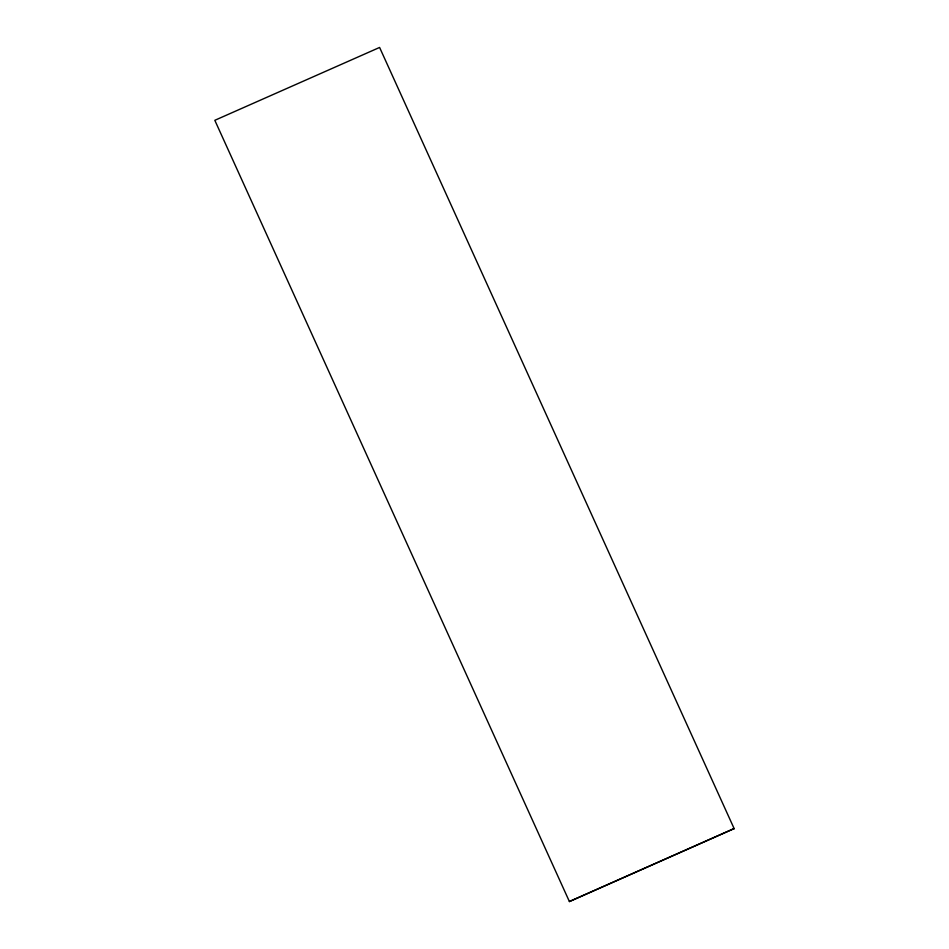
<?xml version="1.0" encoding="UTF-8"?>
<svg xmlns="http://www.w3.org/2000/svg" width="949" height="949" viewBox="0 0 949 949"><rect width="100%" height="100%" fill="white"/><g stroke="black" fill="none" stroke-linecap="round" stroke-linejoin="round"><path stroke-width="1.42" d="M734.182 828.691L379.6 47.45L214.818 120.309L569.4 901.55L734.135 828.572L569.4 901.55"/></g></svg>
